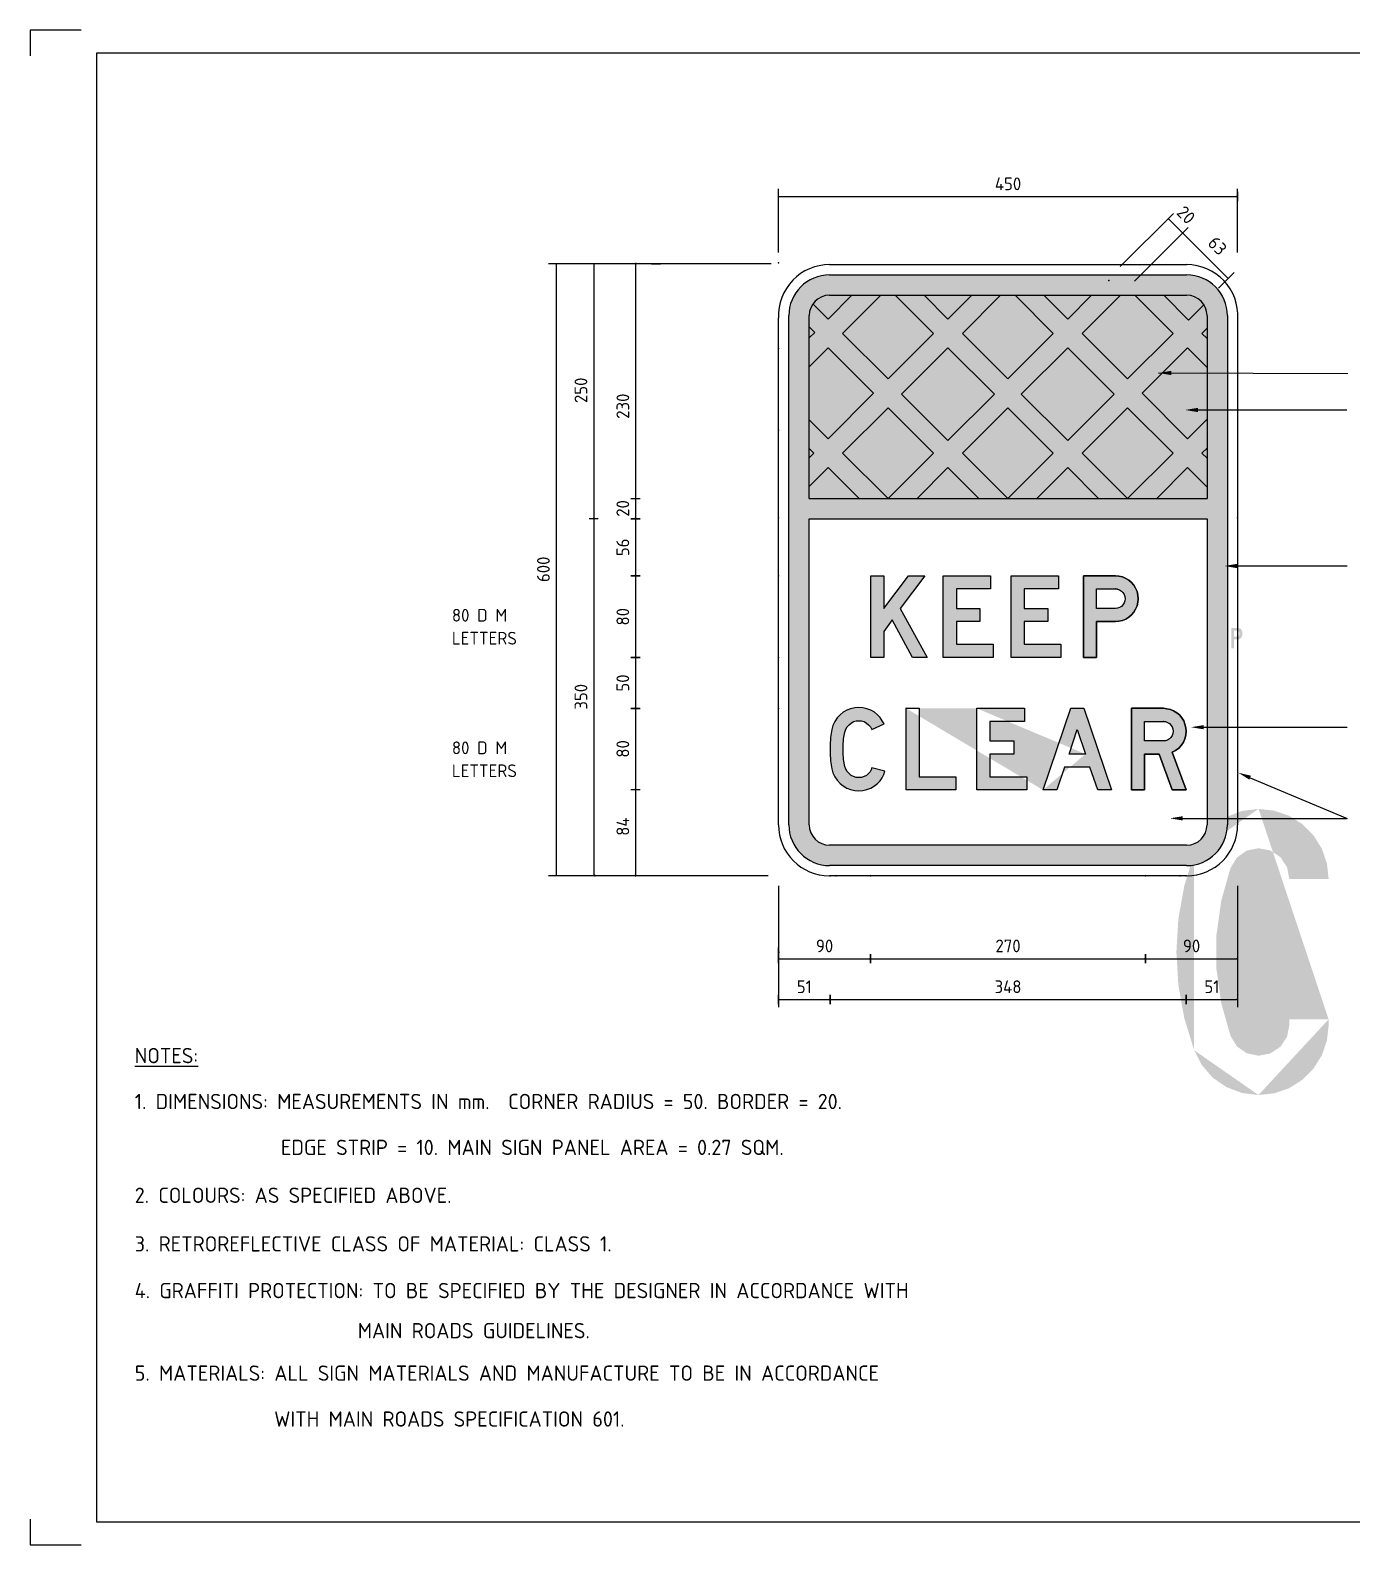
# Model space of a CAD drawing. Extents: x 0 to 1038, y -1303 to 297.
# Drawn here: x 0 to 259, y 0 to 297 of the extents above; entities that cross this region are included whole.
import ezdxf
from ezdxf.enums import TextEntityAlignment as Align

# ---------------------------------------------------------------- set-up
doc = ezdxf.new("R2010")
doc.units = 0
doc.linetypes.add('CENTERX2', pattern=[101.6, 63.5, -12.7, 12.7, -12.7])
doc.layers.get('0').update_dxf_attribs({"linetype": 'CONTINUOUS'})
doc.layers.get('DEFPOINTS').update_dxf_attribs({"linetype": 'CONTINUOUS'})
for name, color, linetype in [('COMMENTS', 4, 'CONTINUOUS'), ('GREEN', 84, 'CONTINUOUS'), ('GREY', 8, 'CONTINUOUS'), ('L25', 1, 'CONTINUOUS'), ('L35', 3, 'CONTINUOUS'), ('T25', 1, 'CONTINUOUS'), ('TBLK18', 4, 'CONTINUOUS'), ('TBLK25', 1, 'CONTINUOUS'), ('TBLK35', 3, 'CONTINUOUS'), ('TBLK50', 7, 'CONTINUOUS'), ('YELLOW', 50, 'CONTINUOUS')]:
    doc.layers.add(name, color=color, linetype=linetype)
doc.styles.add('ISO', font='iso3098b.shx')

# ---------------------------------------------------------------- blocks, each defined once
blk = doc.blocks.new('SGNDIM')
for p, q in [((0, 0), (-1, 0)), ((0, 4.5), (0, -4.5))]:
    blk.add_line(p, q)
blk = doc.blocks.new('A3BBLK')
at = {"layer": 'TBLK25'}
for p, q in [((10, 297), (0, 297)), ((0, 297), (0, 292)), ((0, 5), (0, 0)), ((0, 0), (10, 0))]:
    blk.add_line(p, q, dxfattribs=at)
at = {"layer": 'TBLK50'}
for p, q in [((415.5, 292.5), (13, 292.5)), ((13, 292.5), (13, 4.5)), ((13, 4.5), (415.5, 4.5))]:
    blk.add_line(p, q, dxfattribs=at)
blk = doc.blocks.new('TBLK')
blk.add_blockref('A3BBLK', (0, 0))
at = {"layer": 'TBLK18', "style": 'ISO'}
blk.add_attdef('MR_DIRECTORATE', text='', height=1.5, dxfattribs=at).set_placement((381.5, 67.12), align=Align.CENTER)
for tag, p in [('STREET_NAME', (355.51, 61.1)), ('SUBURB_POSTCODE', (388.49, 61.1)), ('TELEPHONE_NO.', (368.31, 58.84)), ('FAX_NO.', (393.56, 58.84))]:
    blk.add_attdef(tag, p, '', height=1.5, dxfattribs=at)
at = {"layer": 'TBLK25', "style": 'ISO'}
for tag, height, p in [('MR_BRANCH', 2, (381.5, 64.2)), ('ROAD_SECTION', 1.75, (384.5, 29.16)), ('SLK', 1.75, (384.5, 26.11)), ('CHAINAGE', 1.75, (384.5, 19.21)), ('DRG_TYPE_03', 1.75, (360.51, 11.5)), ('DRG_TYPE_02', 1.75, (360.51, 8.36)), ('DRG_TYPE_01', 1.75, (360.3, 5.42))]:
    blk.add_attdef(tag, text='', height=height, dxfattribs=at).set_placement(p, align=Align.CENTER)
for tag, p, height in [('FILE_NUMBER', (371.77, 53.24), 2.5), ('DESIGNED_/_DRAWN', (371.77, 48.49), 2), ('VERIFIED', (371.77, 43.49), 2), ('APPROVED', (371.77, 38.49), 2), ('LOCAL_AUTHORITY', (370.48, 16.73), 1.25)]:
    blk.add_attdef(tag, p, '', height=height, dxfattribs=at)
at = {"layer": 'TBLK35', "style": 'ISO', "width": 0.9}
for tag, p in [('ROAD_PROJECT&NUMBER', (384.5, 32.23)), ('DRAWING_DESCRIPTION', (384.5, 22.29))]:
    blk.add_attdef(tag, text='', height=2.5, dxfattribs=at).set_placement(p, align=Align.CENTER)
at = {"layer": 'TBLK50', "style": 'ISO'}
blk.add_attdef('DRG_NUMBER', (370.5, 6.02), '', height=5, dxfattribs=at)

msp = doc.modelspace()

# ---------------------------------------------------------------- hatches: boundary and pattern name
at = {"layer": 'GREEN'}
h = msp.add_hatch(color=256, dxfattribs=at)
h.paths.add_polyline_path([(254.47, 101.95), (254.44, 101.95)], flags=16)
edge = h.paths.add_edge_path()
edge.add_line((246.76, 103.05), (254.47, 103.05))
edge.add_line((254.47, 103.05), (254.47, 101.95))
edge.add_line((254.13, 98.88), (254.47, 101.95))
edge.add_line((254.13, 98.88), (253.13, 95.97))
edge.add_line((253.13, 95.97), (251.48, 93.36))
edge.add_line((251.48, 93.36), (249.31, 91.17))
edge.add_line((249.31, 91.17), (246.71, 89.52))
edge.add_line((246.71, 89.52), (243.8, 88.52))
edge.add_line((243.8, 88.52), (240.73, 88.18))
edge.add_line((240.73, 88.18), (237.48, 88.59))
edge.add_line((237.48, 88.59), (234.41, 89.75))
edge.add_line((234.41, 89.75), (231.73, 91.61))
edge.add_line((231.73, 91.61), (229.59, 94.08))
edge.add_line((229.59, 94.08), (228.1, 97))
edge.add_line((228.1, 97), (226.17, 103.26))
edge.add_line((226.17, 103.26), (225.01, 109.71))
edge.add_line((225.01, 109.71), (224.62, 116.25))
edge.add_line((224.62, 116.25), (225.01, 122.77))
edge.add_line((225.01, 122.77), (226.17, 129.22))
edge.add_line((226.17, 129.22), (228.1, 135.48))
edge.add_line((228.1, 135.48), (229.59, 138.39))
edge.add_line((229.59, 138.39), (231.73, 140.87))
edge.add_line((231.73, 140.87), (234.41, 142.72))
edge.add_line((234.41, 142.72), (237.48, 143.91))
edge.add_line((237.48, 143.91), (240.73, 144.3))
edge.add_line((240.73, 144.3), (243.8, 143.96))
edge.add_line((243.8, 143.96), (246.71, 142.96))
edge.add_line((246.71, 142.96), (249.31, 141.31))
edge.add_line((249.31, 141.31), (251.48, 139.14))
edge.add_line((251.48, 139.14), (253.13, 136.51))
edge.add_line((253.13, 136.51), (254.13, 133.6))
edge.add_line((254.13, 133.6), (254.47, 130.53))
edge.add_line((254.47, 130.53), (246.76, 130.53))
edge.add_line((246.76, 130.53), (246.32, 132.85))
edge.add_line((246.32, 132.85), (245.01, 134.84))
edge.add_line((245.01, 134.84), (243.05, 136.15))
edge.add_line((243.05, 136.15), (240.73, 136.59))
edge.add_line((240.73, 136.59), (238.41, 136.13))
edge.add_line((238.41, 136.13), (236.48, 134.76))
edge.add_line((236.48, 134.76), (235.24, 132.75))
edge.add_line((235.24, 132.75), (233.41, 126.28))
edge.add_line((233.41, 126.28), (232.48, 119.6))
edge.add_line((232.48, 119.6), (232.48, 112.88))
edge.add_line((232.48, 112.88), (233.41, 106.23))
edge.add_line((233.41, 106.23), (235.24, 99.76))
edge.add_line((235.24, 99.76), (236.48, 97.72))
edge.add_line((236.48, 97.72), (238.41, 96.38))
edge.add_line((238.41, 96.38), (240.73, 95.89))
edge.add_line((240.73, 95.89), (243.05, 96.35))
edge.add_line((243.05, 96.35), (245.01, 97.67))
edge.add_line((245.01, 97.67), (246.32, 99.63))
edge.add_line((246.32, 99.63), (246.76, 101.95))
edge.add_line((246.76, 101.95), (246.76, 103.05))
edge = h.paths.add_edge_path(flags=16)
edge.add_line((254.47, 103.05), (254.44, 103.05))
edge.add_line((240.73, 144.3), (240.7, 144.3))
edge.add_line((228.1, 135.48), (228.07, 135.48))
edge.add_line((228.1, 97), (228.07, 97))
edge.add_line((240.73, 88.18), (240.7, 88.18))
at = {"layer": 'GREY', "linetype": 'CENTERX2'}
h = msp.add_hatch(color=256, dxfattribs=at)
h.paths.add_polyline_path([(203.33, 234.72), (194.23, 225.62), (203.33, 216.52), (212.43, 225.62)])
h.paths.add_polyline_path([(223.98, 237.55), (216.48, 245.04), (213.65, 245.04), (206.16, 237.55), (215.07, 228.64)])
h.paths.add_polyline_path([(200.5, 237.55), (193, 245.04), (190.18, 245.04), (182.68, 237.55), (191.59, 228.64)])
h.paths.add_polyline_path([(169.53, 245.04), (166.7, 245.04), (159.2, 237.55), (168.11, 228.64), (177.02, 237.55)])
h.paths.add_polyline_path([(156.38, 234.72), (152.66, 231), (152.66, 220.62), (156.38, 216.9), (165.29, 225.81)])
h.paths.add_polyline_path([(168.11, 222.98), (159.2, 214.07), (168.08, 205.19), (168.15, 205.19), (177.02, 214.07)])
h.paths.add_polyline_path([(179.85, 234.72), (170.75, 225.62), (179.85, 216.52), (188.95, 225.62)])
h.paths.add_polyline_path([(191.59, 222.98), (182.68, 214.07), (191.56, 205.19), (191.62, 205.19), (200.5, 214.07)])
h.paths.add_polyline_path([(215.07, 222.98), (206.16, 214.07), (215.03, 205.19), (215.1, 205.19), (223.98, 214.07)])
h.paths.add_polyline_path([(226.8, 211.24), (220.76, 205.19), (230.63, 205.19), (230.63, 207.41)])
h.paths.add_polyline_path([(230.63, 215.07), (229.63, 214.07), (230.63, 213.07)])
h.paths.add_polyline_path([(230.63, 229.77), (221.88, 229.79), (217.89, 225.81), (226.8, 216.9), (230.63, 220.73)])
h.paths.add_polyline_path([(226.8, 234.72), (221.88, 229.79), (230.63, 229.77), (230.63, 230.89)])
h.paths.add_polyline_path([(230.63, 238.55), (229.63, 237.55), (230.63, 236.54)])
h.paths.add_polyline_path([(226.63, 245.04), (222.14, 245.04), (226.99, 240.18), (230, 243.19, 0.256006)])
h.paths.add_polyline_path([(207.99, 245.04), (198.66, 245.04), (203.33, 240.37)])
h.paths.add_polyline_path([(184.52, 245.04), (175.19, 245.04), (179.85, 240.37)])
h.paths.add_polyline_path([(161.04, 245.04), (156.66, 245.04, 0.243112), (153.4, 243.35), (156.38, 240.37)])
h.paths.add_polyline_path([(152.66, 238.82), (152.66, 236.66), (153.74, 237.74)])
h.paths.add_polyline_path([(152.66, 214.96), (152.66, 213.18), (153.55, 214.07)])
h.paths.add_polyline_path([(156.38, 211.24), (152.66, 207.52), (152.66, 205.19), (162.42, 205.19)])
h.paths.add_polyline_path([(179.85, 211.24), (173.8, 205.19), (185.9, 205.19)])
h.paths.add_polyline_path([(203.33, 211.24), (197.28, 205.19), (209.38, 205.19)])
at = {"layer": 'L25', "linetype": 'CENTERX2'}
h = msp.add_hatch(color=256, dxfattribs=at)
edge = h.paths.add_edge_path(flags=16)
edge.add_line((230.63, 201.19), (230.63, 141.19))
edge.add_arc((226.63, 141.19), 4, 270, 360, ccw=False)
edge.add_line((226.63, 137.19), (156.66, 137.19))
edge.add_arc((156.66, 141.19), 4, 180, 270, ccw=False)
edge.add_line((152.66, 141.19), (152.66, 201.19))
edge.add_line((152.66, 201.19), (230.63, 201.19))
edge = h.paths.add_edge_path(flags=16)
edge.add_line((230.63, 241.04), (230.63, 205.19))
edge.add_line((230.63, 205.19), (152.66, 205.19))
edge.add_line((152.66, 205.19), (152.66, 241.04))
edge.add_arc((156.66, 241.04), 4, 90, 180, ccw=False)
edge.add_line((156.66, 245.04), (226.63, 245.04))
edge.add_arc((226.63, 241.04), 4, 0, 90, ccw=False)
edge = h.paths.add_edge_path()
edge.add_line((148.66, 141.19), (148.66, 241.04))
edge.add_arc((156.66, 241.04), 8, 90, 180, ccw=False)
edge.add_line((156.66, 249.04), (226.63, 249.04))
edge.add_arc((226.63, 241.04), 8, 0, 90, ccw=False)
edge.add_line((234.63, 241.04), (234.63, 141.19))
edge.add_arc((226.63, 141.19), 8, -90, 0, ccw=False)
edge.add_line((226.63, 133.19), (156.66, 133.19))
edge.add_arc((156.66, 141.19), 8, 180, 270, ccw=False)
h = msp.add_hatch(color=256, dxfattribs=at)
h.paths.add_polyline_path([(164.76, 174.01), (164.76, 190.01), (167.3, 190.01), (167.3, 183.59), (172.09, 190.01), (175.3, 190.01), (170.5, 183.59), (175.79, 174.01), (172.9, 174.01), (168.92, 181.37), (167.3, 179.12), (167.3, 174.01)])
edge = h.paths.add_edge_path()
edge.add_line((164.76, 190.01), (164.72, 190.01))
h = msp.add_hatch(color=256, dxfattribs=at)
h.paths.add_polyline_path([(178.93, 174.01), (178.93, 190.01), (188.2, 190.01), (188.2, 187.44), (181.5, 187.44), (181.5, 183.59), (186.12, 183.59), (186.12, 181.06), (181.5, 181.06), (181.5, 176.58), (188.69, 176.58), (188.69, 174.01)])
h.paths.add_polyline_path([(192.25, 174.01), (192.25, 190.01), (201.52, 190.01), (201.52, 187.44), (194.79, 187.44), (194.79, 183.59), (199.44, 183.59), (199.44, 181.06), (194.79, 181.06), (194.79, 176.58), (201.98, 176.58), (201.98, 174.01)])
edge = h.paths.add_edge_path()
edge.add_line((178.93, 190.01), (178.89, 190.01))
edge.add_line((192.25, 190.01), (192.22, 190.01))
h = msp.add_hatch(color=256, dxfattribs=at)
h.paths.add_polyline_path([(216.29, 182.89), (216.64, 183.49), (216.93, 184.12), (217.07, 184.83), (217.14, 185.53), (217.07, 186.24), (216.93, 186.91), (216.64, 187.58), (216.29, 188.18), (215.83, 188.71), (215.31, 189.16), (214.71, 189.52), (214.04, 189.8), (213.37, 189.94), (212.66, 190.01), (206.42, 190.01), (206.42, 174.01), (208.96, 174.01), (208.96, 181.06), (212.66, 181.06), (213.37, 181.09), (214.04, 181.27), (214.71, 181.51), (215.31, 181.9), (215.83, 182.36)])
h.paths.add_polyline_path([(212.66, 183.59), (208.96, 183.59), (208.96, 187.44), (212.66, 187.44), (213.08, 187.4), (213.47, 187.26), (213.86, 187.01), (214.14, 186.73), (214.39, 186.34), (214.53, 185.96), (214.57, 185.53), (214.53, 185.11), (214.39, 184.69), (214.14, 184.33), (213.86, 184.02), (213.47, 183.81), (213.08, 183.66)], flags=16)
msp.add_hatch(color=256, dxfattribs=at).paths.add_polyline_path([(159.33, 148.8), (160.04, 148.38), (160.78, 148.1), (161.59, 147.92), (162.4, 147.85), (163.17, 147.92), (163.98, 148.1), (164.72, 148.38), (165.43, 148.8), (166.06, 149.3), (166.56, 149.83), (166.94, 150.39), (167.26, 151.02), (167.51, 151.69), (164.94, 152.33), (164.7, 151.69), (164.3, 151.24), (163.88, 150.88), (163.42, 150.64), (162.93, 150.46), (162.4, 150.43), (161.87, 150.46), (161.34, 150.64), (160.88, 150.88), (160.46, 151.24), (160.11, 151.66), (159.82, 152.12), (159.65, 152.65), (159.4, 153.99), (159.3, 155.32), (159.3, 156.7), (159.4, 158.04), (159.65, 159.38), (159.82, 159.91), (160.11, 160.4), (160.46, 160.82), (160.88, 161.14), (161.34, 161.42), (161.87, 161.56), (162.4, 161.6), (162.93, 161.56), (163.42, 161.42), (163.88, 161.14), (164.3, 160.82), (164.65, 160.37), (164.94, 159.87), (167.33, 160.96), (166.98, 161.6), (166.56, 162.2), (166.06, 162.73), (165.43, 163.26), (164.72, 163.64), (163.98, 163.93), (163.17, 164.1), (162.4, 164.17), (161.59, 164.1), (160.78, 163.93), (160.04, 163.64), (159.33, 163.26), (158.7, 162.73), (158.13, 162.13), (157.67, 161.42), (157.32, 160.65), (157.11, 159.87), (156.86, 158.32), (156.76, 156.81), (156.76, 155.25), (156.86, 153.7), (157.11, 152.19), (157.32, 151.38), (157.67, 150.6), (158.13, 149.93), (158.7, 149.3)])
h = msp.add_hatch(color=256, dxfattribs=at)
h.paths.add_polyline_path([(171.63, 148.03), (171.63, 164.03), (174.21, 164.03), (174.21, 150.57), (181.4, 150.57), (181.4, 148.03)])
h.paths.add_polyline_path([(185.52, 148.03), (185.52, 164.03), (194.83, 164.03), (194.83, 161.46), (188.09, 161.46), (188.09, 157.62), (192.75, 157.62), (192.75, 155.04), (188.09, 155.04), (188.09, 150.57), (195.28, 150.57), (195.28, 148.03)])
h.paths.add_polyline_path([(205.19, 159.87), (206.81, 155.04), (203.6, 155.04)], flags=16)
h.paths.add_polyline_path([(201.21, 148.03), (198.49, 148.03), (203.92, 164.03), (206.49, 164.03), (211.92, 148.03), (209.21, 148.03), (207.69, 152.51), (202.72, 152.51)])
edge = h.paths.add_edge_path()
edge.add_line((171.63, 164.03), (171.6, 164.03))
edge.add_line((185.52, 164.03), (185.49, 164.03))
edge.add_line((206.81, 155.04), (206.78, 155.04))
edge.add_line((198.49, 148.03), (198.46, 148.03))
h = msp.add_hatch(color=256, dxfattribs=at)
h.paths.add_polyline_path([(218.37, 155.04), (221.26, 155.04), (223.8, 148.03), (226.55, 148.03), (223.8, 155.4), (224.47, 155.75), (225.07, 156.21), (225.56, 156.73), (225.99, 157.37), (226.3, 158.07), (226.48, 158.78), (226.55, 159.55), (226.48, 160.22), (226.3, 160.93), (226.06, 161.56), (225.7, 162.16), (225.25, 162.73), (224.68, 163.15), (224.08, 163.54), (223.45, 163.78), (222.74, 163.96), (222.07, 164.03), (215.83, 164.03), (215.83, 148.03), (218.37, 148.03)])
h.paths.add_polyline_path([(218.37, 157.62), (218.37, 161.46), (222.4, 161.46), (222.88, 161.28), (223.27, 161.04), (223.55, 160.75), (223.8, 160.37), (223.94, 159.98), (224, 159.26), (223.8, 158.71), (223.55, 158.32), (223.27, 158.04), (222.88, 157.79), (222.5, 157.65), (222.07, 157.62)], flags=16)
at = {"layer": 'TBLK25', "linetype": 'CENTERX2'}
h = msp.add_hatch(color=256, dxfattribs=at)
h.paths.add_polyline_path([(236.62, 179.23), (236.55, 179.23)], flags=0)
edge = h.paths.add_edge_path(flags=16)
edge.add_line((235.93, 178.1), (235.93, 179.23))
edge.add_line((235.93, 179.23), (236.62, 179.23))
edge.add_line((236.93, 179.04), (236.62, 179.23))
edge.add_line((236.93, 179.04), (236.99, 178.66))
edge.add_line((236.99, 178.66), (236.93, 178.35))
edge.add_line((236.93, 178.35), (236.62, 178.1))
edge.add_line((236.62, 178.1), (235.93, 178.1))
h.paths.add_polyline_path([(236.55, 179.79), (236.62, 179.79)], flags=16)
edge = h.paths.add_edge_path()
edge.add_line((235.93, 175.78), (235.36, 175.78))
edge.add_line((235.36, 175.78), (235.36, 179.79))
edge.add_line((235.36, 179.79), (236.62, 179.79))
edge.add_line((236.93, 179.73), (236.62, 179.79))
edge.add_line((236.93, 179.73), (237.24, 179.6))
edge.add_line((237.24, 179.6), (237.43, 179.35))
edge.add_line((237.43, 179.35), (237.56, 178.91))
edge.add_line((237.56, 178.91), (237.56, 178.47))
edge.add_line((237.56, 178.47), (237.43, 178.03))
edge.add_line((237.43, 178.03), (237.24, 177.78))
edge.add_line((237.24, 177.78), (236.93, 177.59))
edge.add_line((236.93, 177.59), (236.62, 177.53))
edge.add_line((236.62, 177.53), (235.93, 177.53))
edge.add_line((235.93, 177.53), (235.93, 175.78))
at = {"layer": 'YELLOW', "linetype": 'CENTERX2'}
h = msp.add_hatch(color=256, dxfattribs=at)
h.paths.add_polyline_path([(217.89, 225.81), (226.8, 234.72), (230.63, 230.89), (230.63, 236.54), (229.63, 237.55), (230.63, 238.55), (230.63, 241.04, 0.14304), (230, 243.19), (226.99, 240.18), (222.14, 245.04), (216.48, 245.04), (223.98, 237.55), (215.07, 228.64), (206.16, 237.55), (213.65, 245.04), (207.99, 245.04), (203.33, 240.37), (198.66, 245.04), (193, 245.04), (200.5, 237.55), (191.59, 228.64), (182.68, 237.55), (190.18, 245.04), (184.52, 245.04), (179.85, 240.37), (175.19, 245.04), (169.53, 245.04), (177.02, 237.55), (168.11, 228.64), (159.2, 237.55), (166.7, 245.04), (161.04, 245.04), (156.38, 240.37), (153.4, 243.35, 0.155448), (152.66, 241.04), (152.66, 238.82), (153.74, 237.74), (152.66, 236.66), (152.66, 231), (156.38, 234.72), (165.29, 225.81), (156.38, 216.9), (152.66, 220.62), (152.66, 214.96), (153.55, 214.07), (152.66, 213.18), (152.66, 207.52), (156.38, 211.24), (162.42, 205.19), (168.08, 205.19), (159.2, 214.07), (168.11, 222.98), (177.02, 214.07), (168.15, 205.19), (173.8, 205.19), (179.85, 211.24), (185.9, 205.19), (191.56, 205.19), (182.68, 214.07), (191.59, 222.98), (200.5, 214.07), (191.62, 205.19), (197.28, 205.19), (203.33, 211.24), (209.38, 205.19), (215.03, 205.19), (206.16, 214.07), (215.07, 222.98), (223.98, 214.07), (215.1, 205.19), (220.76, 205.19), (226.8, 211.24), (230.63, 207.41), (230.63, 213.07), (229.63, 214.07), (230.63, 215.07), (230.63, 220.73), (226.8, 216.9)])
h.paths.add_polyline_path([(194.23, 225.62), (203.33, 234.72), (212.43, 225.62), (203.33, 216.52)], flags=16)
h.paths.add_polyline_path([(188.95, 225.62), (179.85, 216.52), (170.75, 225.62), (179.85, 234.72)], flags=16)

# ---------------------------------------------------------------- linework, layer by layer
at = {"layer": 'DEFPOINTS', "color": 0, "linetype": 'ByBlock'}
msp.add_point((146.63, 251.39), dxfattribs=at)
at = {"layer": 'GREY'}
for p, q in [((156.38, 240.37), (161.04, 245.04)), ((159.2, 237.55), (166.7, 245.04)), ((177.02, 237.55), (169.53, 245.04)), ((179.85, 240.37), (175.19, 245.04)), ((179.85, 240.37), (184.52, 245.04)), ((182.68, 237.55), (190.18, 245.04)), ((200.5, 237.55), (193, 245.04)), ((203.33, 240.37), (198.66, 245.04)), ((203.33, 240.37), (207.99, 245.04)), ((206.16, 237.55), (213.65, 245.04)), ((223.98, 237.55), (216.48, 245.04)), ((226.99, 240.18), (222.14, 245.04)), ((156.38, 240.37), (153.39, 243.36)), ((226.99, 240.18), (230, 243.19)), ((153.74, 237.74), (152.66, 238.82)), ((152.66, 236.66), (153.74, 237.74)), ((229.63, 237.55), (230.63, 238.55)), ((152.66, 231), (156.38, 234.72)), ((165.29, 225.81), (156.38, 234.72)), ((168.11, 228.64), (177.02, 237.55)), ((170.75, 225.62), (179.85, 234.72)), ((188.95, 225.62), (179.85, 234.72)), ((191.59, 228.64), (182.68, 237.55)), ((191.59, 228.64), (200.5, 237.55)), ((194.23, 225.62), (203.33, 234.72)), ((212.43, 225.62), (203.33, 234.72)), ((215.07, 228.64), (206.16, 237.55)), ((215.07, 228.64), (223.98, 237.55)), ((217.89, 225.81), (226.8, 234.72)), ((230.63, 230.89), (226.8, 234.72)), ((230.63, 236.54), (229.63, 237.55)), ((156.38, 216.9), (165.29, 225.81)), ((226.8, 216.9), (217.89, 225.81)), ((159.2, 214.07), (168.11, 222.98)), ((177.02, 214.07), (168.11, 222.98)), ((179.85, 216.52), (170.75, 225.62)), ((179.85, 216.52), (188.95, 225.62)), ((182.68, 214.07), (191.59, 222.98)), ((200.5, 214.07), (191.59, 222.98)), ((203.33, 216.52), (194.23, 225.62)), ((203.33, 216.52), (212.43, 225.62)), ((206.16, 214.07), (215.07, 222.98)), ((223.98, 214.07), (215.07, 222.98)), ((156.38, 216.9), (152.66, 220.62)), ((226.8, 216.9), (230.63, 220.73)), ((153.55, 214.07), (152.66, 214.96)), ((152.66, 213.18), (153.55, 214.07)), ((168.11, 205.16), (159.2, 214.07)), ((168.11, 205.16), (177.02, 214.07)), ((191.59, 205.16), (182.68, 214.07)), ((191.59, 205.16), (200.5, 214.07)), ((215.07, 205.16), (206.16, 214.07)), ((215.07, 205.16), (223.98, 214.07)), ((229.63, 214.07), (230.63, 215.07)), ((230.63, 213.07), (229.63, 214.07)), ((152.66, 207.52), (156.38, 211.24)), ((162.42, 205.19), (156.38, 211.24)), ((173.8, 205.19), (179.85, 211.24)), ((185.9, 205.19), (179.85, 211.24)), ((197.28, 205.19), (203.33, 211.24)), ((209.38, 205.19), (203.33, 211.24)), ((220.76, 205.19), (226.8, 211.24)), ((230.63, 207.41), (226.8, 211.24))]:
    msp.add_line(p, q, dxfattribs=at)
at = {"layer": 'GREY', "linetype": 'ByBlock'}
msp.add_point((146.63, 234.59), dxfattribs=at)
at = {"layer": 'L25', "color": 1, "linetype": 'ByBlock'}
for p, q in [((146.63, 253.39), (146.63, 265.89)), ((146.83, 264.39), (236.43, 264.39)), ((236.63, 253.39), (236.63, 265.89)), ((213.6, 250.67), (224.03, 261.1)), ((234.78, 248.34), (223.02, 260.1)), ((216.44, 247.83), (226.92, 258.31)), ((216.44, 247.83), (226.87, 258.26)), ((144.63, 251.19), (101.57, 251.19)), ((103.06, 251.19), (103.06, 131.39)), ((110.42, 251.19), (110.42, 201.19)), ((118.63, 251.39), (118.63, 190.19)), ((145.17, 251.19), (129.13, 251.19)), ((232.86, 246.42), (235.97, 249.52)), ((235.79, 249.34), (235.84, 249.4)), ((110.42, 201.19), (110.42, 131.39)), ((118.63, 189.79), (118.63, 174.19)), ((118.63, 173.79), (118.63, 164.19)), ((118.63, 163.79), (118.63, 131.39)), ((144.63, 131.19), (109.13, 131.19)), ((144.63, 131.19), (117.13, 131.19)), ((146.63, 129.19), (146.63, 114.69)), ((236.63, 129.19), (236.63, 114.69)), ((146.63, 120.93), (146.63, 113.43)), ((146.63, 120.93), (146.63, 105.43)), ((236.63, 120.93), (236.63, 113.43)), ((236.63, 120.93), (236.63, 105.43)), ((146.83, 114.93), (164.5, 114.93)), ((164.9, 114.93), (218.36, 114.93)), ((218.76, 114.93), (236.43, 114.93)), ((146.83, 106.93), (156.54, 106.93)), ((156.94, 106.93), (226.33, 106.93)), ((226.73, 106.93), (236.43, 106.93))]:
    msp.add_line(p, q, dxfattribs=at)
at = {"layer": 'L25', "color": 1}
for p, q in [((121.73, 251.19), (123.53, 251.19)), ((117.73, 205.2), (119.53, 205.2)), ((118.63, 205.2), (118.63, 205)), ((117.73, 201.19), (119.53, 201.19)), ((119.53, 201.19), (117.73, 201.19)), ((118.63, 201.19), (118.63, 201.39)), ((118.63, 201.19), (118.63, 200.99)), ((118.63, 189.99), (118.63, 190.19)), ((117.73, 189.99), (119.53, 189.99)), ((119.53, 189.99), (117.73, 189.99)), ((118.63, 189.99), (118.63, 189.79)), ((119.53, 173.99), (117.73, 173.99)), ((118.63, 173.99), (118.63, 174.19)), ((117.73, 163.99), (119.53, 163.99)), ((118.63, 163.99), (118.63, 163.79)), ((119.53, 148.07), (117.73, 148.07)), ((118.63, 148.07), (118.63, 148.27)), ((111.53, 131.19), (101.57, 131.19)), ((110.63, 131.19), (110.63, 131.39)), ((119.53, 131.19), (117.73, 131.19)), ((118.63, 131.19), (118.63, 131.39))]:
    msp.add_line(p, q, dxfattribs=at)
at = {"layer": 'L25'}
for p, q in [((156.66, 249.04), (226.63, 249.04)), ((156.66, 245.04), (226.63, 245.04)), ((148.66, 141.19), (148.66, 241.04)), ((152.66, 205.19), (152.66, 241.04)), ((230.63, 241.04), (230.63, 205.19)), ((234.63, 241.04), (234.63, 141.19)), ((152.66, 205.19), (230.63, 205.19)), ((152.66, 201.19), (230.63, 201.19)), ((152.66, 141.19), (152.66, 201.19)), ((230.63, 201.19), (230.63, 141.19)), ((164.76, 190.01), (164.72, 190.01)), ((164.76, 190.01), (167.3, 190.01)), ((164.76, 174.01), (164.76, 190.01)), ((167.3, 190.01), (167.3, 183.59)), ((167.3, 183.59), (172.09, 190.01)), ((175.3, 190.01), (170.5, 183.59)), ((172.09, 190.01), (175.3, 190.01)), ((178.93, 190.01), (178.89, 190.01)), ((178.93, 190.01), (188.2, 190.01)), ((178.93, 174.01), (178.93, 190.01)), ((188.2, 187.44), (181.5, 187.44)), ((181.5, 187.44), (181.5, 183.59)), ((188.2, 190.01), (188.2, 187.44)), ((192.25, 190.01), (192.22, 190.01)), ((192.25, 190.01), (201.52, 190.01)), ((192.25, 174.01), (192.25, 190.01)), ((201.52, 187.44), (194.79, 187.44)), ((194.79, 187.44), (194.79, 183.59)), ((201.52, 190.01), (201.52, 187.44)), ((212.66, 190.01), (212.63, 190.01)), ((212.66, 190.01), (212.63, 190.01)), ((212.66, 187.44), (212.63, 187.44)), ((212.66, 187.44), (212.63, 187.44)), ((213.08, 187.4), (212.66, 187.44)), ((168.92, 181.37), (167.3, 179.12)), ((172.9, 174.01), (168.92, 181.37)), ((170.5, 183.59), (175.79, 174.01)), ((181.5, 183.59), (186.12, 183.59)), ((186.12, 183.59), (186.12, 181.06)), ((194.79, 183.59), (199.44, 183.59)), ((199.44, 183.59), (199.44, 181.06)), ((167.3, 179.12), (167.3, 174.01)), ((186.12, 181.06), (181.5, 181.06)), ((181.5, 181.06), (181.5, 176.58)), ((199.44, 181.06), (194.79, 181.06)), ((194.79, 181.06), (194.79, 176.58)), ((181.5, 176.58), (188.69, 176.58)), ((188.69, 176.58), (188.69, 174.01)), ((194.79, 176.58), (201.98, 176.58)), ((201.98, 176.58), (201.98, 174.01)), ((167.3, 174.01), (164.76, 174.01)), ((175.79, 174.01), (172.9, 174.01)), ((188.69, 174.01), (178.93, 174.01)), ((201.98, 174.01), (192.25, 174.01)), ((163.17, 164.1), (162.4, 164.17)), ((163.98, 163.93), (163.17, 164.1)), ((164.72, 163.64), (163.98, 163.93)), ((165.43, 163.26), (164.72, 163.64)), ((171.63, 164.03), (171.6, 164.03)), ((171.63, 164.03), (174.21, 164.03)), ((171.63, 148.03), (171.63, 164.03)), ((174.21, 164.03), (174.21, 150.57)), ((185.52, 164.03), (185.49, 164.03)), ((185.52, 164.03), (194.83, 164.03)), ((185.52, 148.03), (185.52, 164.03)), ((194.83, 164.03), (194.83, 161.46)), ((198.49, 148.03), (203.92, 164.03)), ((203.92, 164.03), (206.49, 164.03)), ((206.49, 164.03), (211.92, 148.03)), ((162.4, 161.6), (162.36, 161.6)), ((164.3, 160.82), (164.27, 160.82)), ((166.06, 162.73), (165.43, 163.26)), ((166.06, 162.73), (166.03, 162.73)), ((166.56, 162.2), (166.06, 162.73)), ((166.98, 161.6), (166.56, 162.2)), ((167.33, 160.96), (166.98, 161.6)), ((194.83, 161.46), (188.09, 161.46)), ((188.09, 161.46), (188.09, 157.62)), ((218.37, 161.46), (218.34, 161.46)), ((188.09, 157.62), (192.75, 157.62)), ((192.75, 157.62), (192.75, 155.04)), ((203.6, 155.04), (205.19, 159.87)), ((205.19, 159.87), (206.81, 155.04)), ((226.55, 159.55), (226.51, 159.55)), ((192.75, 155.04), (188.09, 155.04)), ((188.09, 155.04), (188.09, 150.57)), ((206.81, 155.04), (203.6, 155.04)), ((206.81, 155.04), (206.78, 155.04)), ((164.94, 152.33), (164.9, 152.33)), ((164.94, 152.33), (164.9, 152.33)), ((202.72, 152.51), (201.21, 148.03)), ((207.69, 152.51), (202.72, 152.51)), ((209.21, 148.03), (207.69, 152.51)), ((174.21, 150.57), (181.4, 150.57)), ((181.4, 150.57), (181.4, 148.03)), ((188.09, 150.57), (195.28, 150.57)), ((195.28, 150.57), (195.28, 148.03)), ((181.4, 148.03), (171.63, 148.03)), ((195.28, 148.03), (185.52, 148.03)), ((198.49, 148.03), (198.46, 148.03)), ((201.21, 148.03), (198.49, 148.03)), ((211.92, 148.03), (209.21, 148.03)), ((226.63, 137.19), (156.66, 137.19)), ((226.63, 133.19), (156.66, 133.19))]:
    msp.add_line(p, q, dxfattribs=at)
msp.add_lwpolyline([(208.96, 174.01), (206.42, 174.01), (206.42, 190.01), (212.66, 190.01), (213.37, 189.94), (214.04, 189.8), (214.71, 189.52), (215.31, 189.16), (215.83, 188.71), (216.29, 188.18), (216.64, 187.58), (216.93, 186.91), (217.07, 186.24), (217.14, 185.53), (217.07, 184.83), (216.93, 184.12), (216.64, 183.49), (216.29, 182.89), (215.83, 182.36), (215.31, 181.9), (214.71, 181.51), (214.04, 181.27), (213.37, 181.09), (212.66, 181.06), (208.96, 181.06)], close=True, dxfattribs=at)
at = {"layer": 'L25', "linetype": 'CENTERX2'}
for points in [[(216.29, 182.89), (216.64, 183.49), (216.93, 184.12), (217.07, 184.83), (217.14, 185.53), (217.07, 186.24), (216.93, 186.91), (216.64, 187.58), (216.29, 188.18), (215.83, 188.71), (215.31, 189.16), (214.71, 189.52), (214.04, 189.8), (213.37, 189.94), (212.66, 190.01), (206.42, 190.01), (206.42, 174.01), (208.96, 174.01), (208.96, 181.06), (212.66, 181.06), (213.37, 181.09), (214.04, 181.27), (214.71, 181.51), (215.31, 181.9), (215.83, 182.36)], [(212.66, 183.59), (208.96, 183.59), (208.96, 187.44), (212.66, 187.44), (213.08, 187.4), (213.47, 187.26), (213.86, 187.01), (214.14, 186.73), (214.39, 186.34), (214.53, 185.96), (214.57, 185.53), (214.53, 185.11), (214.39, 184.69), (214.14, 184.33), (213.86, 184.02), (213.47, 183.81), (213.08, 183.66)], [(166.94, 150.39), (167.26, 151.02), (167.51, 151.69), (164.94, 152.33), (164.79, 151.94), (164.58, 151.55), (164.3, 151.24), (163.88, 150.88), (163.42, 150.64), (162.93, 150.46), (162.4, 150.43), (161.87, 150.46), (161.34, 150.64), (160.88, 150.88), (160.46, 151.24), (160.11, 151.66), (159.82, 152.12), (159.65, 152.65), (159.4, 153.99), (159.3, 155.32), (159.3, 156.7), (159.4, 158.04), (159.65, 159.38), (159.82, 159.91), (160.11, 160.4), (160.46, 160.82), (160.88, 161.14), (161.34, 161.42), (161.87, 161.56), (162.4, 161.6), (162.93, 161.56), (163.42, 161.42), (163.88, 161.14), (164.3, 160.82), (164.65, 160.37), (164.94, 159.87), (167.33, 160.96), (166.98, 161.6), (166.56, 162.2), (166.06, 162.73), (165.43, 163.26), (164.72, 163.64), (163.98, 163.93), (163.17, 164.1), (162.4, 164.17), (161.59, 164.1), (160.78, 163.93), (160.04, 163.64), (159.33, 163.26), (158.7, 162.73), (158.13, 162.13), (157.67, 161.42), (157.32, 160.65), (157.11, 159.87), (156.86, 158.32), (156.76, 156.81), (156.76, 155.25), (156.86, 153.7), (157.11, 152.19), (157.32, 151.38), (157.67, 150.6), (158.13, 149.93), (158.7, 149.3), (159.33, 148.8), (160.04, 148.38), (160.78, 148.1), (161.59, 147.92), (162.4, 147.85), (163.17, 147.92), (163.98, 148.1), (164.72, 148.38), (165.43, 148.8), (166.06, 149.3), (166.56, 149.83)], [(225.56, 156.73), (225.99, 157.37), (226.3, 158.07), (226.48, 158.78), (226.55, 159.55), (226.48, 160.22), (226.3, 160.93), (226.06, 161.56), (225.7, 162.16), (225.25, 162.73), (224.68, 163.15), (224.08, 163.54), (223.45, 163.78), (222.74, 163.96), (222.07, 164.03), (215.83, 164.03), (215.83, 148.03), (218.37, 148.03), (218.37, 155.04), (221.26, 155.04), (223.8, 148.03), (226.55, 148.03), (223.8, 155.4), (224.47, 155.75), (225.07, 156.21)], [(218.37, 157.62), (218.37, 161.46), (222.07, 161.46), (222.5, 161.42), (222.88, 161.28), (223.27, 161.04), (223.55, 160.75), (223.8, 160.37), (223.94, 159.98), (223.98, 159.55), (223.94, 159.1), (223.8, 158.71), (223.55, 158.32), (223.27, 158.04), (222.88, 157.79), (222.5, 157.65), (222.07, 157.62)]]:
    msp.add_lwpolyline(points, close=True, dxfattribs=at)
at = {"layer": 'L25'}
for points in [[(213.08, 187.4), (213.47, 187.26), (213.86, 187.01), (214.14, 186.73), (214.39, 186.34), (214.53, 185.96), (214.57, 185.53), (214.53, 185.11), (214.39, 184.69), (214.14, 184.33), (213.86, 184.02), (213.47, 183.81), (213.08, 183.66), (212.66, 183.59), (208.96, 183.59), (208.96, 187.44), (212.66, 187.44)], [(162.36, 164.17), (162.4, 164.17), (161.59, 164.1), (160.78, 163.93), (160.04, 163.64), (159.33, 163.26), (158.7, 162.73), (158.13, 162.13), (157.67, 161.42), (157.32, 160.65), (157.11, 159.87), (156.86, 158.32), (156.76, 156.81), (156.76, 155.25), (156.86, 153.7), (157.11, 152.19), (157.32, 151.38), (157.67, 150.6), (158.13, 149.93), (158.7, 149.3), (159.33, 148.8), (160.04, 148.38), (160.78, 148.1), (161.59, 147.92), (162.4, 147.85), (163.17, 147.92), (163.98, 148.1), (164.72, 148.38), (165.43, 148.8), (166.06, 149.3), (166.56, 149.83), (166.94, 150.39), (167.26, 151.02), (167.51, 151.69), (164.94, 152.33), (164.79, 151.94), (164.58, 151.55), (164.3, 151.24), (163.88, 150.88), (163.42, 150.64), (162.93, 150.46), (162.4, 150.43), (161.87, 150.46), (161.34, 150.64), (160.88, 150.88), (160.46, 151.24), (160.11, 151.66), (159.82, 152.12), (159.65, 152.65), (159.4, 153.99), (159.3, 155.32), (159.3, 156.7), (159.4, 158.04), (159.65, 159.38), (159.82, 159.91), (160.11, 160.4), (160.46, 160.82), (160.88, 161.14), (161.34, 161.42), (161.87, 161.56), (162.4, 161.6), (162.93, 161.56), (163.42, 161.42), (163.88, 161.14), (164.3, 160.82), (164.65, 160.37), (164.94, 159.87), (167.33, 160.96), (167.3, 160.96)], [(215.83, 164.03), (222.07, 164.03), (222.04, 164.03), (222.07, 164.03), (222.74, 163.96), (223.45, 163.78), (224.08, 163.54), (224.68, 163.15), (225.25, 162.73), (225.7, 162.16), (226.06, 161.56), (226.3, 160.93), (226.48, 160.22), (226.55, 159.55), (226.48, 158.78), (226.3, 158.07), (225.99, 157.37), (225.56, 156.73), (225.07, 156.21), (224.47, 155.75), (223.8, 155.4), (226.55, 148.03), (223.8, 148.03), (221.26, 155.04), (218.37, 155.04), (218.37, 148.03), (215.83, 148.03), (215.83, 164.03), (215.8, 164.03)], [(223.98, 159.55), (223.94, 159.1), (223.8, 158.71), (223.55, 158.32), (223.27, 158.04), (222.88, 157.79), (222.5, 157.65), (222.07, 157.62), (218.37, 157.62), (218.37, 161.46), (222.07, 161.46), (222.04, 161.46), (222.07, 161.46), (222.5, 161.42), (222.88, 161.28), (223.27, 161.04), (223.55, 160.75), (223.8, 160.37), (223.94, 159.98), (223.98, 159.55), (223.94, 159.55)]]:
    msp.add_lwpolyline(points, dxfattribs=at)
for centre, radius, start, end in [((156.66, 241.04), 8, 90, 180), ((226.63, 241.04), 8, 0, 90), ((156.66, 241.04), 4, 90, 180), ((226.63, 241.04), 4, 0, 90), ((156.66, 141.19), 8, 180, 270), ((156.66, 141.19), 4, 180, 270), ((226.63, 141.19), 8, 270, 0), ((226.63, 141.19), 4, 270, 360)]:
    msp.add_arc(centre, radius, start, end, dxfattribs=at)
at = {"layer": 'L25', "color": 1, "linetype": 'ByBlock'}
for p in [(236.63, 264.39), (146.63, 251.39), (146.63, 251.39), (146.63, 218.59), (118.63, 201.19), (146.63, 201.39), (146.63, 201.39), (236.63, 201.39), (236.63, 201.39), (118.63, 189.99), (146.63, 189.99), (146.63, 189.99), (118.63, 173.99), (146.63, 173.99), (146.63, 173.99), (118.63, 163.99), (146.63, 163.99), (146.63, 163.99), (110.63, 131.19), (118.63, 131.19), (146.63, 116.19), (146.63, 116.19), (164.7, 114.93), (218.56, 114.93), (236.63, 114.93), (156.74, 106.93), (226.53, 106.93), (236.63, 106.93)]:
    msp.add_point(p, dxfattribs=at)
at = {"layer": 'L25', "linetype": 'ByBlock'}
for p in [(211.35, 247.92), (211.35, 247.92), (156.74, 131.19), (156.74, 131.19), (157.96, 131.19), (157.96, 131.19), (164.7, 131.19), (164.7, 131.19), (218.56, 131.19), (218.56, 131.19), (225.3, 131.19), (225.3, 131.19), (226.53, 131.19), (226.53, 131.19)]:
    msp.add_point(p, dxfattribs=at)
at = {"layer": 'L25'}
msp.add_solid([(225.86, 142.04), (225.86, 142.87), (223.36, 142.45)], dxfattribs=at)
at = {"layer": 'L35'}
for p, q in [((156.65, 251.04), (226.65, 251.04)), ((146.66, 141.19), (146.66, 240.64)), ((236.63, 240.46), (236.63, 141.19)), ((168.11, 228.64), (159.2, 237.55)), ((226.63, 131.19), (156.63, 131.19))]:
    msp.add_line(p, q, dxfattribs=at)
at = {"layer": 'L35', "color": 1}
for p, q in [((221.12, 229.79), (258.23, 229.7)), ((228.86, 222.54), (258.01, 222.54)), ((236.52, 191.94), (258.1, 191.94)), ((229.99, 160.32), (258.1, 160.32)), ((239.08, 150.42), (258.1, 142.45)), ((225.86, 142.45), (258.1, 142.45))]:
    msp.add_line(p, q, dxfattribs=at)
at = {"layer": 'L35'}
for centre, start, end in [((156.65, 241.04), 90, 182.2957), ((226.65, 241.04), 356.6849, 90), ((156.63, 141.19), 180, 270), ((226.63, 141.19), 270, 0)]:
    msp.add_arc(centre, 10, start, end, dxfattribs=at)
at = {"layer": 'L35', "color": 1}
for points in [[(223.62, 229.38), (223.62, 230.21), (221.12, 229.79)], [(228.86, 222.12), (228.86, 222.96), (226.36, 222.54)], [(236.52, 191.52), (236.52, 192.36), (234.02, 191.94)], [(229.99, 159.91), (229.99, 160.74), (227.49, 160.32)], [(238.92, 150.04), (239.24, 150.81), (236.77, 151.39)]]:
    msp.add_solid(points, dxfattribs=at)

# ---------------------------------------------------------------- block references
msp.add_blockref('TBLK', (0, 0))
at = {"layer": 'L25', "color": 1, "linetype": 'ByBlock', "xscale": 0.2, "yscale": 0.2, "zscale": 0.2}
for p, rotation in [((146.63, 264.39), 180), ((110.42, 201.19), 270), ((118.63, 173.99), 90), ((118.63, 163.99), 270), ((146.63, 116.19), 180), ((146.63, 114.93), 180), ((164.7, 114.93), 180), ((218.56, 114.93), 180), ((146.63, 106.93), 180), ((156.74, 106.93), 180), ((226.53, 106.93), 180)]:
    msp.add_blockref('SGNDIM', p, dxfattribs=dict(at, rotation=rotation))
for p in [(236.63, 264.39), (164.7, 114.93), (218.56, 114.93), (236.63, 114.93), (156.74, 106.93), (226.53, 106.93), (236.63, 106.93)]:
    msp.add_blockref('SGNDIM', p, dxfattribs=at)

# ---------------------------------------------------------------- texts
at = {"layer": 'COMMENTS', "style": 'ISO'}
for s, p in [('80 D M', (82.63, 181.03)), ('LETTERS', (82.63, 176.53)), ('80 D M', (82.63, 155.03)), ('LETTERS', (82.63, 150.53))]:
    msp.add_text(s, height=2.5, dxfattribs=at).set_placement(p)
at = {"layer": 'L25', "color": 1, "linetype": 'ByBlock', "style": 'ISO'}
for s, p in [('450', (191.63, 266.89)), ('90', (155.67, 117.43)), ('270', (191.63, 117.43)), ('90', (227.6, 117.43)), ('51', (151.69, 109.43)), ('348', (191.63, 109.43)), ('51', (231.58, 109.43))]:
    msp.add_text(s, height=2.5, dxfattribs=at).set_placement(p, align=Align.MIDDLE_CENTER)
for s, rotation, p in [('20', 315, (226.52, 260.79)), ('63', 315, (232.67, 254.74)), ('230', 90, (116.13, 223.28)), ('20', 90, (116.13, 203.23)), ('56', 90, (116.13, 195.6)), ('600', 90, (100.56, 191.29)), ('350', 90, (107.92, 166.29)), ('84', 90, (116.13, 140.83))]:
    msp.add_text(s, height=2.5, rotation=rotation, dxfattribs=at).set_placement(p, align=Align.MIDDLE)
for s, p in [('250', (107.92, 226.39)), ('80', (116.13, 181.99)), ('50', (116.13, 168.99)), ('80', (116.13, 156.07))]:
    msp.add_text(s, height=2.5, rotation=90, dxfattribs=at).set_placement(p, align=Align.MIDDLE_CENTER)
at = {"layer": 'T25', "color": 3, "style": 'ISO'}
for s, p in [('%%UNOTES:', (20.47, 94.42)), ('1. DIMENSIONS: MEASUREMENTS IN mm.  CORNER RADIUS = 50. BORDER = 20.', (20.47, 85.42)), ('EDGE STRIP = 10. MAIN SIGN PANEL AREA = 0.27 SQM.', (49.11, 76.42)), ('2. COLOURS: AS SPECIFIED ABOVE.', (20.47, 67.03)), ('3. RETROREFLECTIVE CLASS OF MATERIAL: CLASS 1.', (20.47, 57.5)), ('4. GRAFFITI PROTECTION: TO BE SPECIFIED BY THE DESIGNER IN ACCORDANCE WITH', (20.47, 48.34)), ('                        MAIN ROADS GUIDELINES.', (20.47, 40.48)), ('5. MATERIALS: ALL SIGN MATERIALS AND MANUFACTURE TO BE IN ACCORDANCE ', (20.47, 32.15)), ('               WITH MAIN ROADS SPECIFICATION 601.', (20.47, 23.15))]:
    msp.add_text(s, height=3, dxfattribs=at).set_placement(p)

doc.saveas('drawing.dxf')
